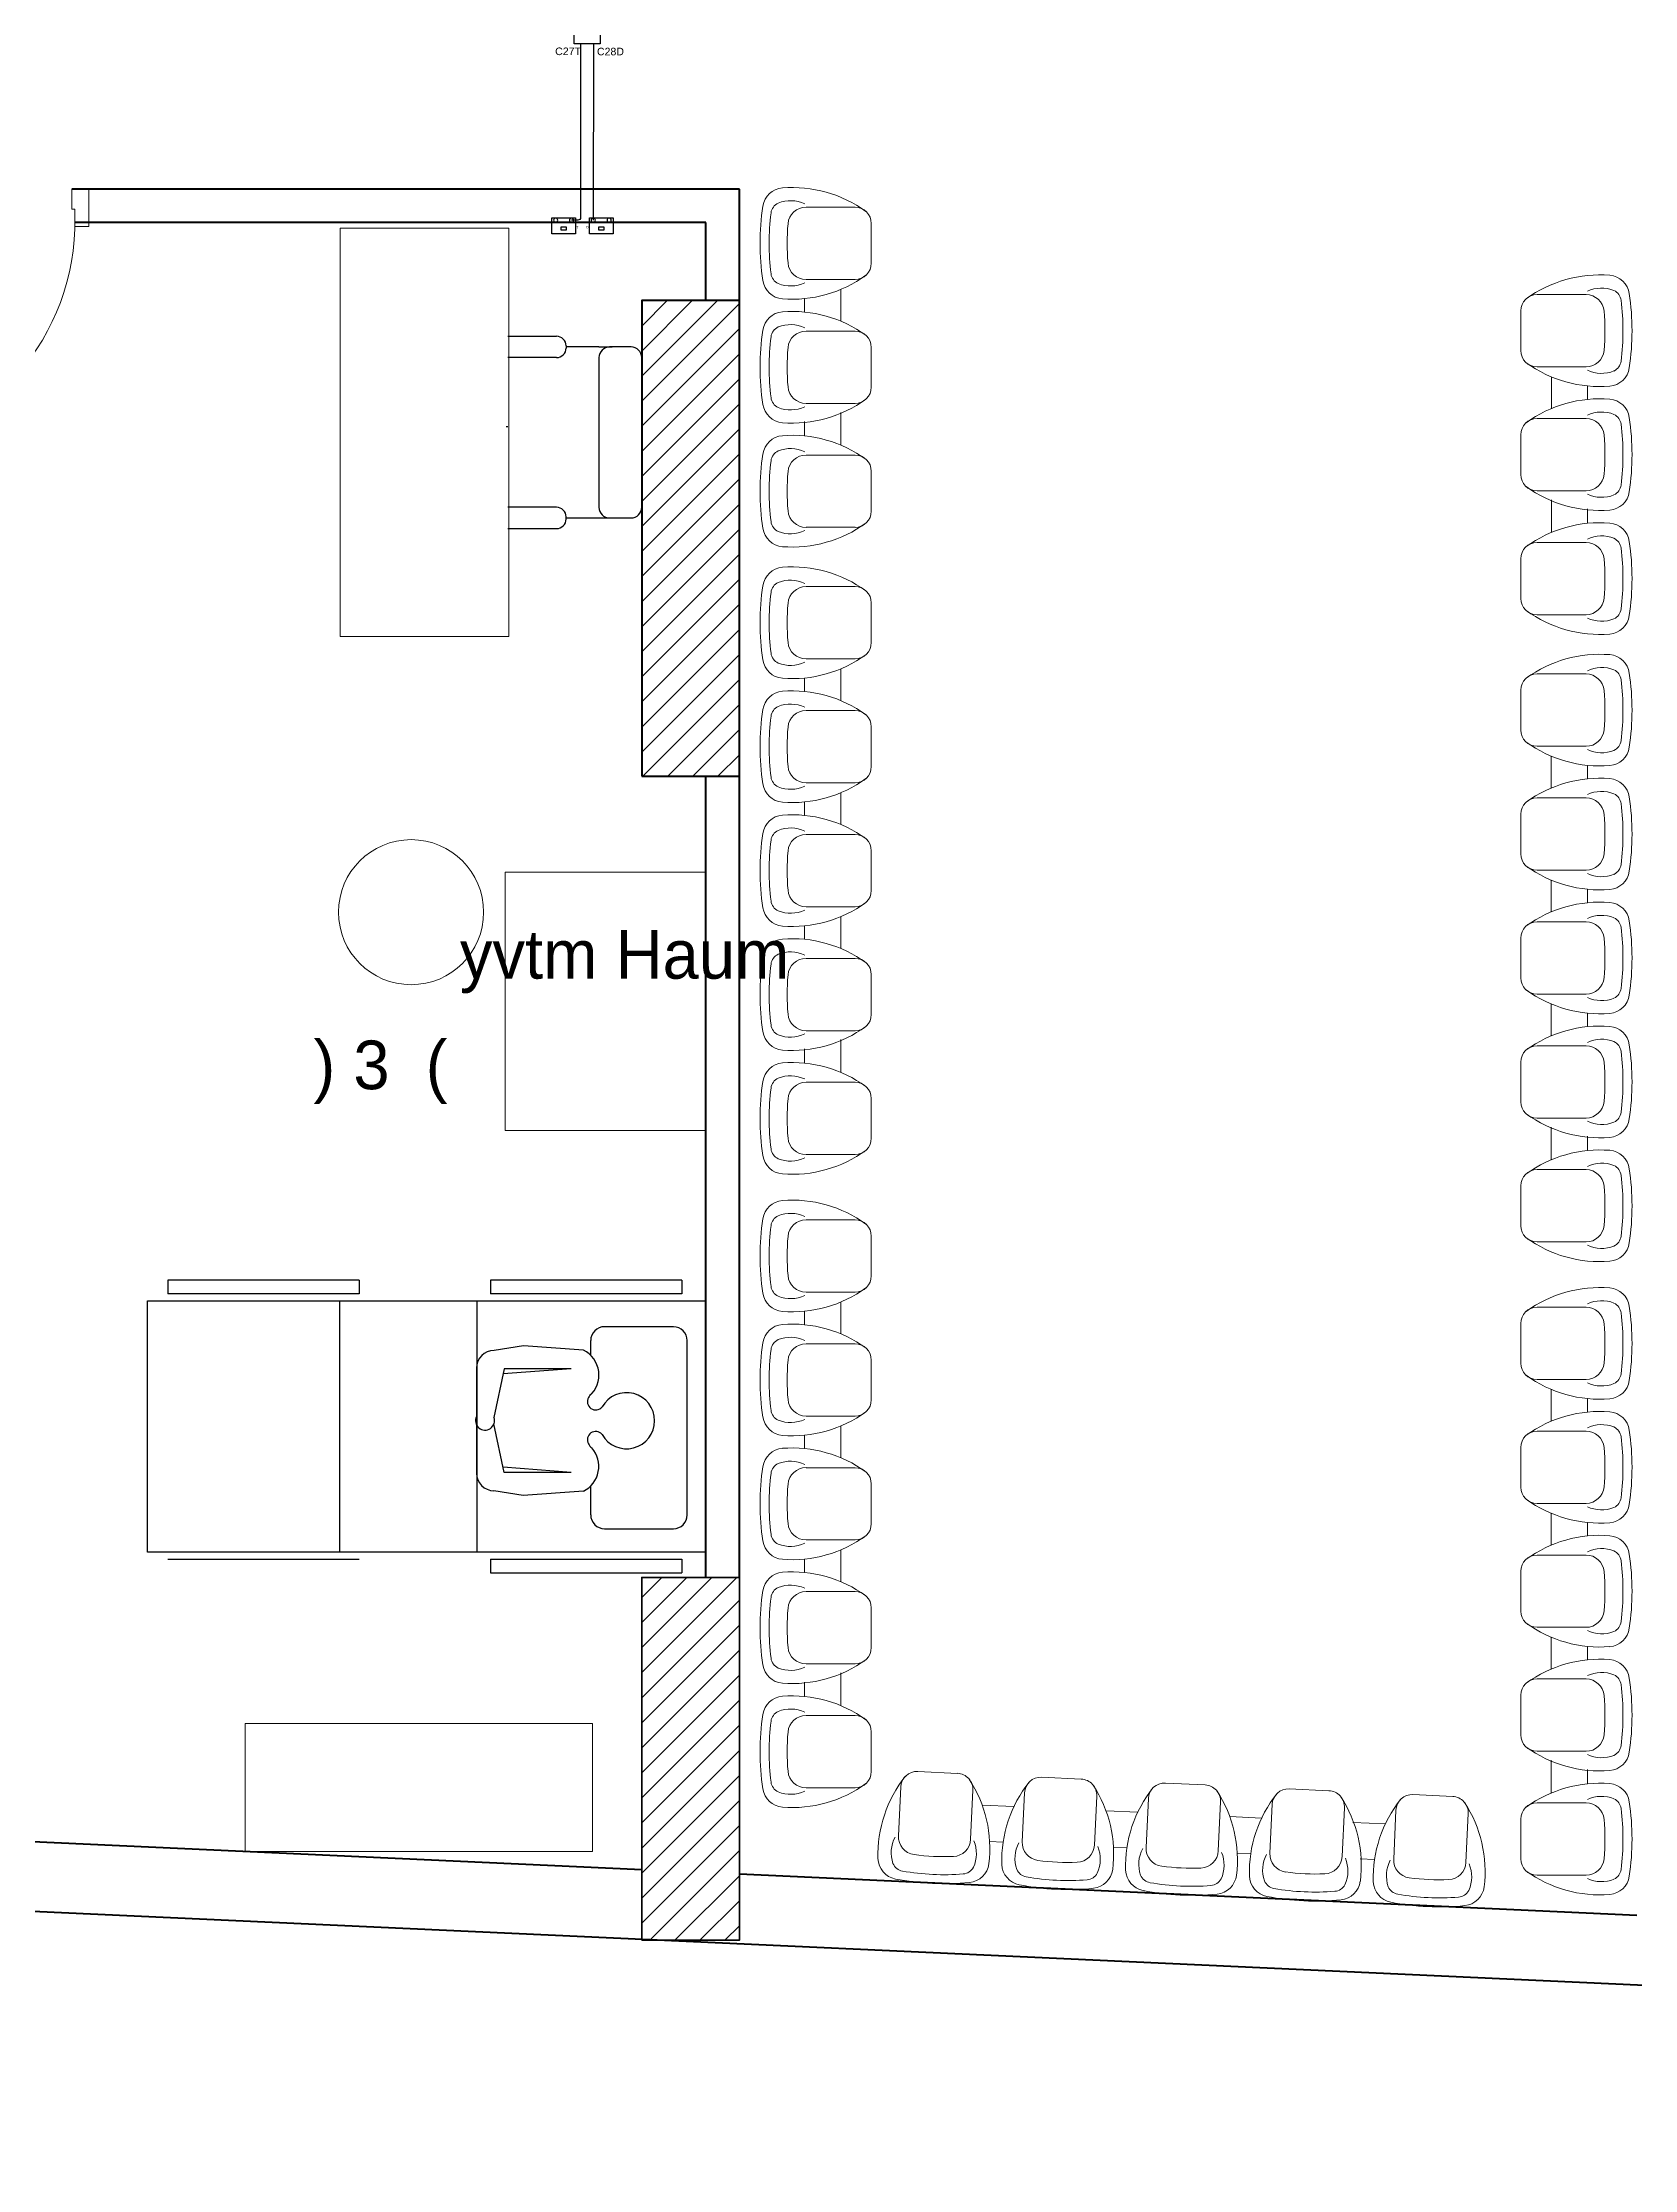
# Model space of a CAD drawing. Header units: inches. Extents: x 3955 to 4125, y 4886 to 4983.
# Drawn here: x 4032.7 to 4038.4, y 4895.27 to 4902.89 of the extents above; entities that cross this region are included whole.
import ezdxf

# ---------------------------------------------------------------- set-up
doc = ezdxf.new("R2010")
doc.units = ezdxf.units.IN
doc.header["$MEASUREMENT"] = 0
doc.linetypes.add('ACAD_ISO03W100', pattern=[30, 12, -18])
doc.layers.get('0').update_dxf_attribs({"lineweight": 35})
for name, color, linetype, lineweight in [('Column(S)', 24, 'Continuous', 35), ('DIM IN', 12, 'Continuous', 15), ('DOOR', 24, 'Continuous', 18), ('FIRNTUR', 171, 'Continuous', 20), ('HA', 252, 'Continuous', 18), ('hatch col(S)', 45, 'Continuous', 15), ('shear walls', 136, 'Continuous', 50), ('Shop Drawing', 3, 'Continuous', 30), ('TEXT', 152, 'Continuous', 30), ('walls', 7, 'Continuous', 40)]:
    doc.layers.add(name, color=color, linetype=linetype, lineweight=lineweight)
for name, color, linetype in [('D&T', 4, 'Continuous'), ('E-LEADER', 30, 'Continuous'), ('E-TEXT', 2, 'Continuous'), ('finish', 32, 'Continuous'), ('UMG-ML', 251, 'Continuous')]:
    doc.layers.add(name, color=color, linetype=linetype)
doc.styles.add('SOSA', font='sosa.shx')
doc.styles.get("Standard").update_dxf_attribs({"font": 'arial.ttf'})

# ---------------------------------------------------------------- blocks, each defined once
blk = doc.blocks.new('A$C73D03C2A')
at = {"layer": 'DOOR', "linetype": 'Continuous'}
for p, q in [((0.0605, 0.8351), (0.0605, 0.8895)), ((0.0605, 0.8895), (0.0714, 0.8895)), ((0.0714, 0.8128), (0.0714, 0.9107)), ((0.0714, 0.9107), (0.1258, 0.9107)), ((0.1258, 0.8128), (0.1258, 0.9107)), ((0.1367, 0.8895), (0.1258, 0.8895)), ((0.1367, 0.8351), (0.1367, 0.8895)), ((0.0412, 0.8522), (0.0412, 0.8715)), ((0.0463, 0.8522), (0.0463, 0.8715)), ((0.0466, 0.8522), (0.0466, 0.8721)), ((0.0529, 0.8721), (0.0466, 0.8721)), ((0.0529, 0.8522), (0.0466, 0.8522)), ((0.0529, 0.8522), (0.0529, 0.8721)), ((0.0551, 0.8453), (0.0551, 0.879)), ((0.0605, 0.879), (0.0551, 0.879)), ((0.0605, 0.8453), (0.0551, 0.8453)), ((0.0714, 0.8351), (0.0605, 0.8351)), ((0.0706, 0.8171), (0.0706, 0.8076)), ((0.1258, 0.8351), (0.1367, 0.8351)), ((0.1266, 0.8171), (0.1266, 0.8076)), ((0.1367, 0.879), (0.1421, 0.879)), ((0.1367, 0.8453), (0.1421, 0.8453)), ((0.1421, 0.8453), (0.1421, 0.879)), ((0.1443, 0.8721), (0.1506, 0.8721)), ((0.1443, 0.8522), (0.1443, 0.8721)), ((0.1443, 0.8522), (0.1506, 0.8522)), ((0.1506, 0.8522), (0.1506, 0.8721)), ((0.156, 0.8721), (0.1558, 0.8721)), ((0.156, 0.8522), (0.156, 0.8721)), ((0.0659, 0.2365), (0.0659, 0.8124)), ((0.0714, 0.8128), (0.0714, 0.2363)), ((0.0757, 0.8128), (0.0714, 0.8128)), ((0.0757, 0.8019), (0.0757, 0.8128)), ((0.0757, 0.8019), (0.0757, 0.2363)), ((0.0757, 0.8019), (0.1214, 0.8019)), ((0.1214, 0.8019), (0.1214, 0.8128)), ((0.1214, 0.8128), (0.1258, 0.8128)), ((0.1214, 0.8019), (0.1214, 0.2363)), ((0.1258, 0.8128), (0.1258, 0.2363)), ((0.1313, 0.2365), (0.1313, 0.8124)), ((0.0714, 0.2363), (0.0714, 0.1384)), ((0.1258, 0.1384), (0.1258, 0.2363)), ((0.0127, 0), (0.0127, 0.1306)), ((0.0563, 0.1306), (0.0127, 0.1306)), ((0.0563, 0.1306), (0.0563, 0.0707)), ((0.0714, 0.1384), (0.1258, 0.1384)), ((0.8351, 0.1306), (0.8351, 0.0707)), ((0.8351, 0.1306), (0.8839, 0.1306)), ((0.8839, 0), (0.8839, 0.1306)), ((0.0671, 0), (0.0127, 0)), ((0.0563, 0.0707), (0.0671, 0.0707)), ((0.0671, 0.0707), (0.0671, 0)), ((0.8242, 0.0707), (0.8242, 0)), ((0.8351, 0.0707), (0.8242, 0.0707)), ((0.8242, 0), (0.8839, 0))]:
    blk.add_line(p, q, dxfattribs=at)
at = {"layer": 'DOOR'}
for p, q in [((0.0638, 0.1538), (0.0638, 0.1152)), ((0.0127, 0.1307), (0.0127, 0)), ((0.0127, 0.1307), (0.0127, 0)), ((0.0127, 0.1307), (0.0127, 0)), ((0.0435, 0.1345), (0.0822, 0.1345)), ((0.0563, 0.1306), (0.0714, 0.1384))]:
    blk.add_line(p, q, dxfattribs=at)
at = {"layer": 'DOOR', "linetype": 'Continuous'}
blk.add_circle((0.0638, 0.1345), 0.00617, dxfattribs=at)
at = {"layer": 'DOOR'}
blk.add_arc((0.0349, 0.1156), 0.8003, 358.92889, 83.4773, dxfattribs=at)
at = {"layer": 'DOOR', "linetype": 'Continuous'}
for centre, radius, start, end in [((0.1052, 0.8173), 0.1054, 172.49463, 205.98988), ((0.0462, 0.8251), 0.0459, 96.27656, 172.49463), ((0.106, 0.8158), 0.0903, 171.58976, 204.90774), ((0.0462, 0.8251), 0.0297, 99.70891, 172.49463), ((0.0437, 0.8715), 0.00259, 0, 180), ((0.0437, 0.8522), 0.00259, 180, 0), ((0.0706, 0.8124), 0.00476, 90, 270), ((0.1266, 0.8124), 0.00476, 270, 90), ((0.1532, 0.8721), 0.00262, 0, 192.45107), ((0.1532, 0.8522), 0.00262, 167.54893, 0), ((0.151, 0.8244), 0.0459, 7.50537, 83.72344), ((0.151, 0.8244), 0.0297, 7.50537, 80.29109), ((0.0912, 0.8151), 0.0903, 335.09226, 8.41024), ((0.092, 0.8166), 0.1054, 334.01012, 7.50537), ((0.0179, 0.7732), 0.00773, 195.29128, 36.68849), ((0.1793, 0.7725), 0.00773, 143.31151, 344.70872)]:
    blk.add_arc(centre, radius, start, end, dxfattribs=at)
blk = doc.blocks.new('A$C71E71584')
at = {"layer": 'FIRNTUR', "color": 114, "true_color": 0x139b48}
for p, q in [((0.677, 2.8064), (0.5015, 2.8064)), ((0.7352, 2.6057), (0.7352, 2.7481)), ((0.677, 2.5474), (0.5015, 2.5474)), ((0.4964, 2.479), (0.4964, 2.4308)), ((0.6259, 2.5118), (0.6259, 2.398)), ((0.677, 2.3624), (0.5015, 2.3624)), ((0.7352, 2.3041), (0.7352, 2.1617)), ((0.677, 2.1034), (0.5015, 2.1034)), ((0.6259, 2.0678), (0.6259, 1.954)), ((0.4964, 2.035), (0.4964, 1.9868)), ((0.677, 1.9184), (0.5015, 1.9184)), ((0.7352, 1.7177), (0.7352, 1.8601)), ((0.677, 1.6594), (0.5015, 1.6594)), ((0.6259, 1.6238), (0.6259, 1.51)), ((0.4964, 1.591), (0.4964, 1.5428)), ((0.677, 1.4744), (0.5015, 1.4744)), ((0.7352, 1.4161), (0.7352, 1.2737)), ((0.4964, 1.1504), (0.4964, 1.0988)), ((0.677, 1.2154), (0.5015, 1.2154)), ((0.6259, 1.1832), (0.6259, 1.066)), ((0.677, 1.0304), (0.5015, 1.0304)), ((0.7352, 0.9721), (0.7352, 0.8297)), ((0.677, 0.7714), (0.5015, 0.7714))]:
    blk.add_line(p, q, dxfattribs=at)
for centre, radius, start, end in [((0.4235, 2.7983), 0.0777, 94.9608, 171.51738), ((0.421, 2.7803), 0.0453, 115.38515, 172.78578), ((0.4457, 2.7107), 0.119, 64.65622, 111.7746), ((0.4514, 2.4257), 0.4514, 54.13627, 94.40227), ((1.2377, 2.6769), 0.9009, 171.51738, 188.48262), ((1.2377, 2.6769), 0.8685, 172.78578, 187.21422), ((1.2377, 2.6769), 0.8038, 174.97347, 185.02653), ((0.5015, 2.7417), 0.0648, 90, 174.97347), ((0.677, 2.7481), 0.0583, 0, 90), ((0.5015, 2.6122), 0.0648, 185.02653, 270), ((0.677, 2.6057), 0.0583, 270, 0), ((0.4235, 2.5555), 0.0777, 188.48262, 265.0392), ((0.421, 2.5735), 0.0453, 187.21422, 244.61485), ((0.4457, 2.6431), 0.119, 248.2254, 295.34378), ((0.4514, 2.9282), 0.4514, 265.59773, 305.86373), ((1.2377, 2.2329), 0.9009, 171.51738, 188.48262), ((0.4235, 2.3543), 0.0777, 94.9608, 171.51738), ((0.421, 2.3363), 0.0453, 115.38515, 172.78578), ((0.4457, 2.2667), 0.119, 64.65622, 111.7746), ((0.4514, 1.9817), 0.4514, 54.13627, 94.40227), ((1.2377, 2.2329), 0.8685, 172.78578, 187.21422), ((1.2377, 2.2329), 0.8038, 174.97347, 185.02653), ((0.5015, 2.2977), 0.0648, 90, 174.97347), ((0.677, 2.3041), 0.0583, 0, 90), ((0.5015, 2.1682), 0.0648, 185.02653, 270), ((0.677, 2.1617), 0.0583, 270, 0), ((0.4235, 2.1115), 0.0777, 188.48262, 265.0392), ((0.421, 2.1295), 0.0453, 187.21422, 244.61485), ((0.4457, 2.1991), 0.119, 248.2254, 295.34378), ((0.4514, 2.4842), 0.4514, 265.59773, 305.86373), ((0.4235, 1.9103), 0.0777, 94.9608, 171.51738), ((0.4514, 1.5377), 0.4514, 54.13627, 94.40227), ((1.2377, 1.7889), 0.9009, 171.51738, 188.48262), ((0.421, 1.8923), 0.0453, 115.38515, 172.78578), ((0.4457, 1.8227), 0.119, 64.65622, 111.7746), ((0.5015, 1.8537), 0.0648, 90, 174.97347), ((0.677, 1.8601), 0.0583, 0, 90), ((1.2377, 1.7889), 0.8685, 172.78578, 187.21422), ((1.2377, 1.7889), 0.8038, 174.97347, 185.02653), ((0.421, 1.6855), 0.0453, 187.21422, 244.61485), ((0.5015, 1.7242), 0.0648, 185.02653, 270), ((0.677, 1.7177), 0.0583, 270, 0), ((0.4235, 1.6675), 0.0777, 188.48262, 265.0392), ((0.4457, 1.7551), 0.119, 248.2254, 295.34378), ((0.4514, 2.0402), 0.4514, 265.59773, 305.86373), ((0.4235, 1.4663), 0.0777, 94.9608, 171.51738), ((0.4514, 1.0936), 0.4514, 54.13627, 94.40227), ((1.2377, 1.3449), 0.9009, 171.51738, 188.48262), ((1.2377, 1.3449), 0.8685, 172.78578, 187.21422), ((0.421, 1.4483), 0.0453, 115.38515, 172.78578), ((0.4457, 1.3787), 0.119, 64.65622, 111.7746), ((0.5015, 1.4096), 0.0648, 90, 174.97347), ((0.677, 1.4161), 0.0583, 0, 90), ((1.2377, 1.3449), 0.8038, 174.97347, 185.02653), ((0.421, 1.2415), 0.0453, 187.21422, 244.61485), ((0.4514, 1.5961), 0.4514, 265.59773, 305.86373), ((0.5015, 1.2801), 0.0648, 185.02653, 270), ((0.677, 1.2737), 0.0583, 270, 0), ((0.4235, 1.2235), 0.0777, 188.48262, 265.0392), ((0.4457, 1.3111), 0.119, 248.2254, 295.34378), ((0.4235, 1.0223), 0.0777, 94.9608, 171.51738), ((0.4514, 0.6496), 0.4514, 54.13627, 94.40227), ((1.2377, 0.9009), 0.9009, 171.51738, 188.48262), ((1.2377, 0.9009), 0.8685, 172.78578, 187.21422), ((0.421, 1.0043), 0.0453, 115.38515, 172.78578), ((0.4457, 0.9347), 0.119, 64.65622, 111.7746), ((0.5015, 0.9656), 0.0648, 90, 174.97347), ((0.677, 0.9721), 0.0583, 0, 90), ((1.2377, 0.9009), 0.8038, 174.97347, 185.02653), ((0.4235, 0.7795), 0.0777, 188.48262, 265.0392), ((0.421, 0.7975), 0.0453, 187.21422, 244.61485), ((0.4514, 1.1521), 0.4514, 265.59773, 305.86373), ((0.5015, 0.8361), 0.0648, 185.02653, 270), ((0.677, 0.8297), 0.0583, 270, 0), ((0.4457, 0.8671), 0.119, 248.2254, 295.34378)]:
    blk.add_arc(centre, radius, start, end, dxfattribs=at)
blk = doc.blocks.new('fr')
at = {"layer": 'FIRNTUR', "color": 114, "true_color": 0x139b48}
for p, q in [((-0.2838, 1.017), (-0.2838, 1.1594)), ((-0.2255, 1.2177), (-0.0501, 1.2177)), ((-0.2255, 0.9587), (-0.0501, 0.9587)), ((-0.1744, 0.9231), (-0.1744, 0.8093)), ((-0.0449, 0.8902), (-0.0449, 0.8421)), ((-0.2255, 0.7737), (-0.0501, 0.7737)), ((-0.2838, 0.7154), (-0.2838, 0.5729)), ((-0.2255, 0.5147), (-0.0501, 0.5147)), ((-0.1744, 0.4825), (-0.1744, 0.3653)), ((-0.0449, 0.4496), (-0.0449, 0.3981)), ((-0.2255, 0.3297), (-0.0501, 0.3297)), ((-0.2838, 0.2714), (-0.2838, 0.1289)), ((-0.2255, 0.0707), (-0.0501, 0.0707))]:
    blk.add_line(p, q, dxfattribs=at)
for centre, radius, start, end in [((0, 0.8369), 0.4514, 85.59773, 125.86373), ((0.0057, 1.122), 0.119, 68.2254, 115.34378), ((0.0279, 1.2096), 0.0777, 8.48262, 85.0392), ((0.0304, 1.1916), 0.0453, 7.21422, 64.61485), ((-0.7863, 1.0882), 0.9009, 351.51738, 8.48262), ((-0.2255, 1.1594), 0.0583, 90, 180), ((-0.0501, 1.1529), 0.0648, 5.02653, 90), ((-0.7863, 1.0882), 0.8038, 354.97347, 5.02653), ((-0.7863, 1.0882), 0.8685, 352.78578, 7.21422), ((-0.2255, 1.017), 0.0583, 180, 270), ((-0.0501, 1.0234), 0.0648, 270, 354.97347), ((0, 1.3394), 0.4514, 234.13627, 274.40227), ((0.0057, 1.0544), 0.119, 244.65622, 291.7746), ((0.0279, 0.9667), 0.0777, 274.9608, 351.51738), ((0.0304, 0.9848), 0.0453, 295.38515, 352.78578), ((0, 0.3929), 0.4514, 85.59773, 125.86373), ((0.0279, 0.7656), 0.0777, 8.48262, 85.0392), ((-0.2255, 0.7154), 0.0583, 90, 180), ((-0.0501, 0.7089), 0.0648, 5.02653, 90), ((0.0057, 0.678), 0.119, 68.2254, 115.34378), ((0.0304, 0.7476), 0.0453, 7.21422, 64.61485), ((-0.7863, 0.6442), 0.9009, 351.51738, 8.48262), ((-0.7863, 0.6442), 0.8038, 354.97347, 5.02653), ((-0.7863, 0.6442), 0.8685, 352.78578, 7.21422), ((-0.2255, 0.5729), 0.0583, 180, 270), ((-0.0501, 0.5794), 0.0648, 270, 354.97347), ((0.0304, 0.5408), 0.0453, 295.38515, 352.78578), ((0, 0.8954), 0.4514, 234.13627, 274.40227), ((0.0057, 0.6103), 0.119, 244.65622, 291.7746), ((0.0279, 0.5227), 0.0777, 274.9608, 351.51738), ((0, -0.0511), 0.4514, 85.59773, 125.86373), ((0.0279, 0.3216), 0.0777, 8.48262, 85.0392), ((-0.2255, 0.2714), 0.0583, 90, 180), ((-0.0501, 0.2649), 0.0648, 5.02653, 90), ((0.0057, 0.234), 0.119, 68.2254, 115.34378), ((0.0304, 0.3035), 0.0453, 7.21422, 64.61485), ((-0.7863, 0.2002), 0.8685, 352.78578, 7.21422), ((-0.7863, 0.2002), 0.9009, 351.51738, 8.48262), ((-0.7863, 0.2002), 0.8038, 354.97347, 5.02653), ((-0.2255, 0.1289), 0.0583, 180, 270), ((0, 0.4514), 0.4514, 234.13627, 274.40227), ((-0.0501, 0.1354), 0.0648, 270, 354.97347), ((0.0304, 0.0968), 0.0453, 295.38515, 352.78578), ((0.0057, 0.1663), 0.119, 244.65622, 291.7746), ((0.0279, 0.0787), 0.0777, 274.9608, 351.51738)]:
    blk.add_arc(centre, radius, start, end, dxfattribs=at)
blk = doc.blocks.new('A$C62E15A51')
at = {"layer": 'UMG-ML', "color": 34}
for p, q in [((0.5106, 0.4044), (0.0638, 0.4044)), ((0.0319, 0.3725), (0.0319, 0.3086)), ((0.5425, 0.3086), (0.5425, 0.3725)), ((0.0319, 0.2767), (0.0319, 0.3163)), ((0.0319, 0.2767), (0.0319, 0.1787)), ((0.0638, 0.2767), (0.5106, 0.2767)), ((0.5425, 0.2767), (0.5425, 0.3163)), ((0.5425, 0.1787), (0.5425, 0.2767)), ((0, 0.0044), (0, 0.15)), ((0.0287, 0.1787), (0.0351, 0.1787)), ((0.0638, 0.15), (0.0638, 0.0044)), ((0.5106, 0.15), (0.5106, 0.0044)), ((0.5457, 0.1787), (0.5393, 0.1787)), ((0.5744, 0.0044), (0.5744, 0.15)), ((0.269, 0), (0.269, 0.0044))]:
    blk.add_line(p, q, dxfattribs=at)
for centre, radius, start, end in [((0.0638, 0.3725), 0.0319, 90.00034, 180.00034), ((0.5106, 0.3725), 0.0319, 0.00034, 90.00034), ((0.0638, 0.3086), 0.0319, 180.00034, 270.00034), ((0.5106, 0.3086), 0.0319, 270.00034, 0.00034), ((0.0287, 0.15), 0.0287, 90.00034, 180.00034), ((0.0351, 0.15), 0.0287, 0.00034, 90.00034), ((0.5393, 0.15), 0.0287, 90.00034, 180.00034), ((0.5457, 0.15), 0.0287, 0.00034, 90.00034)]:
    blk.add_arc(centre, radius, start, end, dxfattribs=at)
blk = doc.blocks.new('d33dd3')
at = {"layer": 'UMG-ML'}
for p, q in [((-0.2736, -0.6875, 0), (-0.2736, 1.3125, 0)), ((-0.2736, 1.3125, 0), (0.6264, 1.3125, 0)), ((0.6264, 1.3125, 0), (0.6264, -0.6875, 0)), ((-0.3478, 1.2266, 0), (-0.3478, 0.5408, 0)), ((-0.3478, 1.2266, 0), (-0.2986, 1.2266, 0)), ((-0.2986, 1.2266, 0), (-0.2986, 0.5408, 0)), ((0.4933, 1.2456, 0), (-0.132, 1.2456, 0)), ((0.6514, 1.2266, 0), (0.7006, 1.2266, 0)), ((0.6514, 0.5408, 0), (0.6514, 1.2266, 0)), ((0.7006, 0.5408, 0), (0.7006, 1.2266, 0)), ((-0.1813, 1.1964, 0), (-0.1813, 0.949, 0)), ((0.5425, 0.949, 0), (0.5425, 1.1964, 0)), ((-0.079, 0.8998, 0), (-0.132, 0.8998, 0)), ((-0.0974, 0.8741, 0), (-0.1129, 0.6585, 0)), ((0.4933, 0.8998, 0), (0.3893, 0.8998, 0)), ((0.4083, 0.8735, 0), (0.4233, 0.6578, 0)), ((-0.0303, 0.83, 0), (-0.0306, 0.5902, 0)), ((-0.0303, 0.83, 0), (-0.0123, 0.5863, 0)), ((0.341, 0.8296, 0), (0.3224, 0.5859, 0)), ((0.341, 0.8296, 0), (0.3407, 0.5898, 0)), ((-0.1129, 0.6585, 0), (-0.0964, 0.5537, 0)), ((0.4233, 0.6578, 0), (0.4065, 0.5531, 0)), ((-0.3478, 0.5408, 0), (-0.2986, 0.5408, 0)), ((-0.0306, 0.5902, 0), (0.1437, 0.5533, 0)), ((0.3407, 0.5898, 0), (0.1666, 0.5534, 0)), ((0.6514, 0.5408, 0), (0.7006, 0.5408, 0)), ((-0.2736, 0.4921, 0), (0.6264, 0.4921, 0)), ((-0.0336, 0.4908, 0), (0.1403, 0.4906, 0)), ((0.1701, 0.4905, 0), (0.3435, 0.4903, 0)), ((-0.3478, 0.0708), (-0.3478, -0.615, 0)), ((-0.3478, 0.0708), (-0.2986, 0.0708)), ((-0.2986, 0.0708), (-0.2986, -0.615, 0)), ((-0.2736, 0), (0.6264, 0)), ((0.6514, -0.615, 0), (0.6514, 0.0708)), ((-0.3478, -0.615, 0), (-0.2986, -0.615, 0)), ((0.6264, -0.6875, 0), (-0.2736, -0.6875, 0))]:
    blk.add_line(p, q, dxfattribs=at)
at = {"layer": 'UMG-ML', "extrusion": (2.41083e-16, 3.09637e-09, 1)}
for centre, major_axis, start_param, end_param in [((-0.132, 1.1964, 0), (-0.0348, 0.0348), -0.785398, 0.785398), ((0.4933, 1.1964, 0), (0.0348, 0.0348), 5.497787, 7.068583), ((0.1556, 1.0283, 0), (0.0711, 0.0711), 4.437256, 9.697548), ((-0.132, 0.949, 0), (0.0348, 0.0348), 2.356194, 3.926991), ((-0.0081, 0.8294, 0), (0.0706, 0.0706), 6.221447, 8.175497), ((0.087, 0.9178, 0), (-0.0211, 0.0211), 1.847116, 4.797711), ((0.2239, 0.9176, 0), (0.0211, 0.0211), 1.483111, 4.433706), ((0.3189, 0.829, 0), (0.0706, 0.0706), 5.959307, 7.791512), ((0.4933, 0.949, 0), (-0.0348, 0.0348), 2.356194, 3.926991), ((0.0951, 0.9325, 0), (-0.033, 0.033), 1.439158, 1.849731), ((0.2159, 0.9324, 0), (0.033, 0.033), 4.431091, 4.841664), ((-0.0335, 0.5536, 0), (0.0444, 0.0444), 2.355013, 3.925809), ((0.1552, 0.5212, 0), (-0.0241, 0.0241), 1.902531, 5.841527), ((0.3436, 0.5532, 0), (0.0444, 0.0444), 3.925809, 5.496605)]:
    blk.add_ellipse(centre, major_axis=major_axis, ratio=1, start_param=start_param, end_param=end_param, dxfattribs=at)
blk = doc.blocks.new('D1')
blk.add_lwpolyline([(0.339, 0), (0, 0), (0, -0.066), (0.339, -0.066)], close=True)
for centre in [(0.056, -0.033), (0.283, -0.033)]:
    blk.add_circle(centre, 0.0302)
at = {"layer": 'D&T'}
for points in [[(0.339, 0.16), (0, 0.16), (0, 0), (0.339, 0)], [(0.208, 0.109), (0.134, 0.109), (0.134, 0.062), (0.208, 0.062)]]:
    blk.add_lwpolyline(points, close=True, dxfattribs=at)
blk = doc.blocks.new('Flexible')
for p, q in [((0.0098, 0.0178), (0.0339, 0)), ((0.0495, 0.0178), (0.0736, 0)), ((0.0963, 0.0178), (0.1204, 0)), ((0.1381, 0.0178), (0.1622, 0)), ((0.1822, 0.0178), (0.2062, 0)), ((0.2128, 0.0178), (0.2368, 0)), ((0.0098, -0.0179), (0.0339, 0)), ((0.0495, -0.0179), (0.0736, 0)), ((0.0963, -0.0179), (0.1204, 0)), ((0.1381, -0.0179), (0.1622, 0)), ((0.1822, -0.0179), (0.2062, 0)), ((0.2128, -0.0179), (0.2368, 0))]:
    blk.add_line(p, q)
at = {"layer": 'E-LEADER'}
blk.add_lwpolyline([(0, -0.0175), (0.242, -0.0175), (0.242, 0.0175), (0, 0.0178)], dxfattribs=at)
blk.add_lwpolyline([(0.242, 0.0469), (0.3213, 0.0469), (0.3213, -0.0469), (0.242, -0.0469)], close=True, dxfattribs=at)
blk.add_circle((0, 0), 0.0175, dxfattribs=at)
blk = doc.blocks.new('A$C7FB02DE5')
at = {"layer": 'hatch col(S)', "ltscale": 2.5}
h = blk.add_hatch(dxfattribs=at)
h.set_pattern_fill('ANSI31', color=256, scale=0.02, angle=-360)
h.set_pattern_definition([(45, (-618.384565, 322.82363), (-0.0449012806, 0.0449012806), [])])
h.paths.add_polyline_path([(20.7477, -10.8627), (20.3977, -10.863), (20.3977, -12.567), (20.7477, -12.5669)])
h = blk.add_hatch(dxfattribs=at)
h.set_pattern_fill('ANSI31', color=256, scale=0.02, angle=-360)
h.set_pattern_definition([(45, (-618.3845, 318.44765), (-0.0449012806, 0.0449012806), [])])
h.paths.add_polyline_path([(20.7478, -15.4382), (20.3978, -15.4382), (20.3978, -16.7381), (20.7478, -16.7382)])
at = {"layer": 'Column(S)', "ltscale": 2.5}
for points in [[(20.3977, -12.5669), (20.7477, -12.5669), (20.7477, -10.8627), (20.3977, -10.8627)], [(20.3978, -16.7382), (20.7478, -16.7382), (20.7478, -15.4382), (20.3978, -15.4382)]]:
    blk.add_lwpolyline(points, close=True, dxfattribs=at)
at = {"layer": 'DIM IN', "ltscale": 2.5, "elevation": 0}
for points in [[(19.3177, -12.0669), (19.3177, -10.6039), (19.9213, -10.6039), (19.9213, -12.0669)], [(20.2212, -15.9619), (18.977, -15.9619), (18.977, -16.4202), (20.2212, -16.4202)]]:
    blk.add_lwpolyline(points, close=True, dxfattribs=at)
at = {"layer": 'DIM IN', "ltscale": 2.5}
blk.add_lwpolyline([(20.6278, -12.9107), (19.9083, -12.9107), (19.9083, -13.8363), (20.6278, -13.8363)], close=True, dxfattribs=at)
blk.add_circle((19.5717, -13.0543, 0), 0.2599, dxfattribs=at)
at = {"layer": 'HA', "linetype": 'ACAD_ISO03W100'}
blk.add_lwpolyline([(38.3464, -17.5593), (13.1578, -16.4018)], dxfattribs=at)
at = {"layer": 'shear walls', "ltscale": 2.5}
blk.add_lwpolyline([(20.3977, -12.5669), (20.7477, -12.5669), (20.7477, -10.8627), (20.3977, -10.8627)], close=True, dxfattribs=at)
at = {"layer": 'Shop Drawing'}
blk.add_lwpolyline([(20.1787, -9.9433), (20.1787, -10.5649, -0.414214), (20.1687, -10.5749), (20.1463, -10.5749)], format="xyb", dxfattribs=at)
blk.add_lwpolyline([(20.2255, -9.9433), (20.2242, -10.5749)], dxfattribs=at)
at = {"layer": 'walls', "ltscale": 2.5}
for p, q in [((20.7477, -10.4632), (18.356, -10.4632)), ((20.7477, -10.8627), (20.7477, -10.4632)), ((20.6277, -10.5832), (18.3672, -10.5832)), ((20.6277, -10.8627), (20.6277, -10.5832)), ((20.6278, -15.4382), (20.6278, -12.5669)), ((20.7478, -15.4382), (20.7478, -12.5669)), ((20.3978, -16.4854), (17.3278, -16.3444)), ((38.1178, -17.5482), (13.1578, -16.4026)), ((23.9624, -16.6492), (20.7478, -16.5015))]:
    blk.add_line(p, q, dxfattribs=at)
at = {"layer": 'D&T', "xscale": -0.25, "yscale": 0.25, "zscale": 0.25, "rotation": 180}
for p in [(20.0755, -10.5832), (20.2102, -10.5832)]:
    blk.add_blockref('D1', p, dxfattribs=at)
at = {"layer": 'DIM IN', "xscale": -1}
blk.add_blockref('fr', (20.9363, -11.746, 0), dxfattribs=at)
at = {"layer": 'DIM IN'}
blk.add_blockref('fr', (23.8305, -12.0591, 0), dxfattribs=at)
at = {"layer": 'DIM IN', "ltscale": 2.5, "rotation": 270}
blk.add_blockref('d33dd3', (19.3152, -14.7209, 0), dxfattribs=at)
at = {"layer": 'DOOR', "ltscale": 2.5, "xscale": -1.028836370296499, "yscale": 1.028836370296499, "zscale": 1.028836370296499, "rotation": 180}
blk.add_blockref('A$C73D03C2A', (17.508, -10.4632), dxfattribs=at)
at = {"layer": 'finish', "ltscale": 2.5, "xscale": 1.2, "yscale": 1.2, "zscale": 1.2, "rotation": 269.9996565200359}
blk.add_blockref('A$C62E15A51', (19.9125, -10.9907, 0), dxfattribs=at)
at = {"layer": 'finish', "ltscale": 2.5}
for p in [(20.4849, -14.6943, 0), (20.4849, -16.9632, 0)]:
    blk.add_blockref('A$C71E71584', p, dxfattribs=at)
at = {"layer": 'finish', "ltscale": 2.5, "xscale": -1}
for p in [(24.2819, -15.0073, 0), (24.2819, -17.2762, 0)]:
    blk.add_blockref('A$C71E71584', p, dxfattribs=at)
at = {"layer": 'finish', "ltscale": 2.5, "rotation": 87.32298343690873}
blk.add_blockref('A$C71E71584', (24.0972, -16.9961), dxfattribs=at)
at = {"layer": 'Shop Drawing', "rotation": 270}
blk.add_blockref('Flexible', (20.2021, -9.622), dxfattribs=at)
at = {"layer": 'D&T', "char_height": 0.00885, "attachment_point": 1}
for s, insert in [('T', (20.1629, -10.5958, 0)), ('D', (20.1985, -10.5956, 0))]:
    blk.add_mtext_dynamic_manual_height_columns(s, width=0.080908, gutter_width=12.5, heights=[0], dxfattribs=dict(at, insert=insert))
at = {"layer": 'E-TEXT', "char_height": 0.02711, "attachment_point": 1}
for s, insert in [('C27T', (20.0876, -9.9562, 0)), ('C28D', (20.2374, -9.957, 0))]:
    blk.add_mtext_dynamic_manual_height_columns(s, width=6.018011, gutter_width=12.5, heights=[0], dxfattribs=dict(at, insert=insert))
at = {"layer": 'TEXT', "linetype": 'Continuous', "ltscale": 0.09, "style": 'SOSA'}
for s, p in [('yvtm Haum', (19.7466, -13.2926, 0)), (') 3  (', (19.2222, -13.6887, 0))]:
    blk.add_text(s, height=0.1745, dxfattribs=at).set_placement(p)

msp = doc.modelspace()

# ---------------------------------------------------------------- block references
msp.add_blockref('A$C7FB02DE5', (4014.4456, 4912.8287))

doc.saveas('drawing.dxf')
